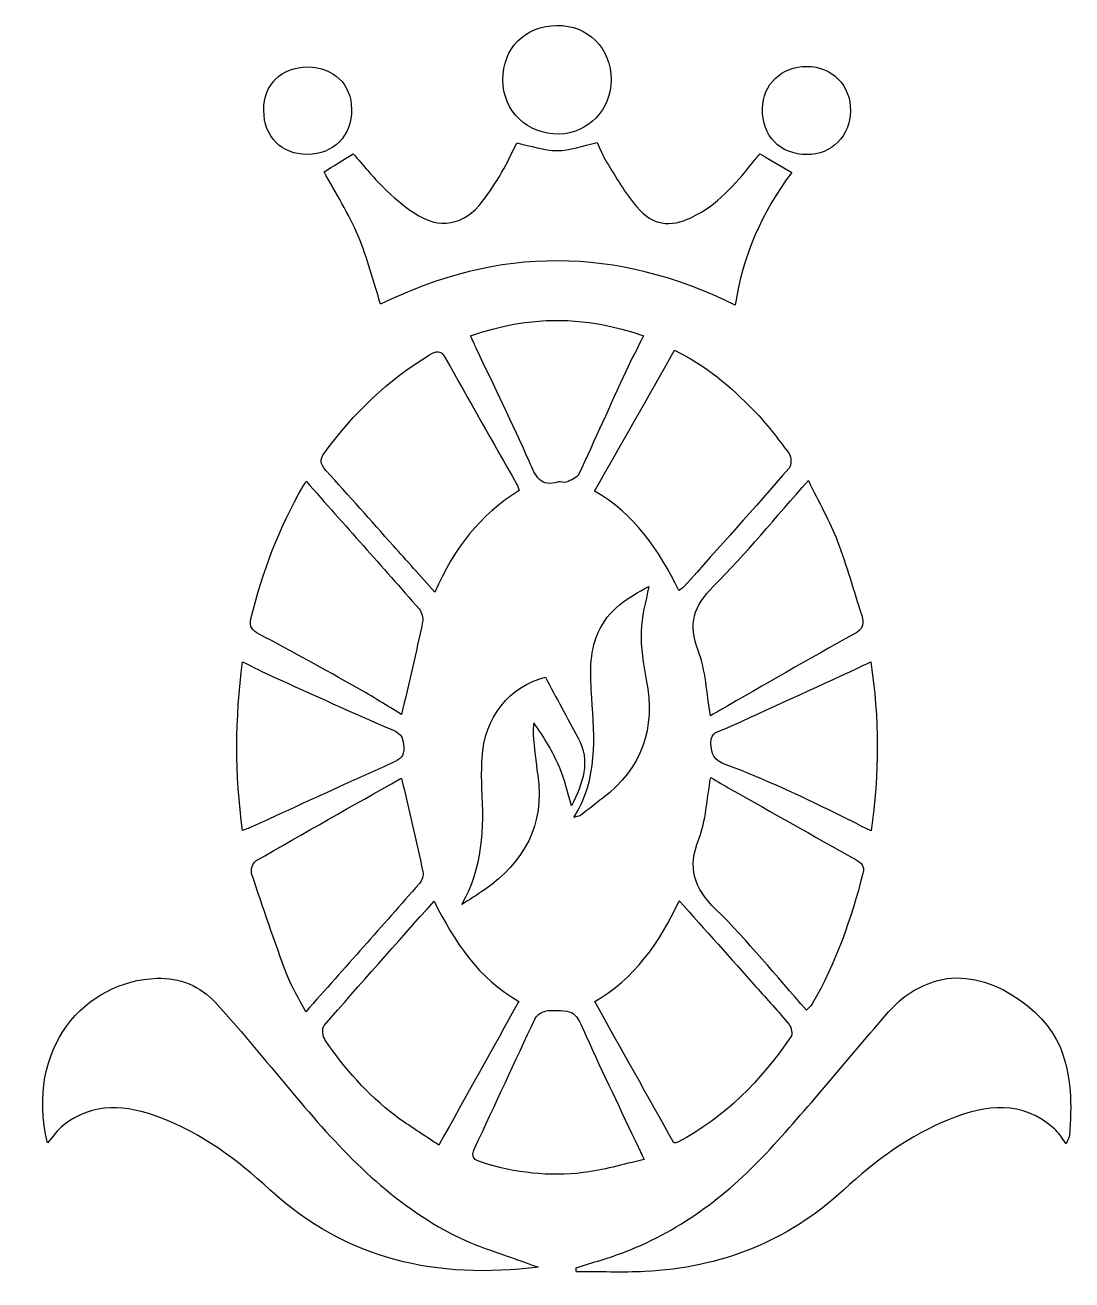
# Model space of a CAD drawing. Header units: millimetres. Extents: x -87 to 87, y -42 to 40.
# Drawn here: x -8.6 to 23.88, y 0.86 to 39.77 of the extents above; entities that cross this region are included whole.
import ezdxf

# ---------------------------------------------------------------- set-up
doc = ezdxf.new("R2010")
doc.units = ezdxf.units.MM
doc.header["$MEASUREMENT"] = 0
doc.layers.add('Layer 1', color=7, linetype='Continuous')

msp = doc.modelspace()

# ---------------------------------------------------------------- linework, layer by layer
at = {"layer": 'Layer 1', "color": 250}
for points, knots in [([(7.9645, 36.3921), (8.8611, 36.4093), (9.593, 37.1703), (9.5837, 38.0751), (9.5738, 39.0577), (8.8613, 39.7732), (7.9007, 39.7646), (6.9144, 39.7563), (6.2198, 39.0573), (6.2214, 38.0757), (6.2232, 37.1098), (6.9856, 36.3732), (7.9645, 36.3921)], [0, 0, 0, 0, 0.25, 0.25, 0.25, 0.5, 0.5, 0.5, 0.75, 0.75, 0.75, 1, 1, 1, 1]), ([(0.1546, 35.7613), (0.9738, 35.7644), (1.5324, 36.3338), (1.5278, 37.1613), (1.5238, 37.9383), (0.9679, 38.4769), (0.1707, 38.4763), (-0.6587, 38.4753), (-1.1951, 37.9462), (-1.1951, 37.1293), (-1.1948, 36.3116), (-0.6491, 35.7585), (0.1546, 35.7613)], [0, 0, 0, 0, 0.25, 0.25, 0.25, 0.5, 0.5, 0.5, 0.75, 0.75, 0.75, 1, 1, 1, 1]), ([(15.6659, 35.7547), (16.4089, 35.7439), (17.0088, 36.3482), (17.0088, 37.1079), (17.0092, 37.9128), (16.4477, 38.4874), (15.6554, 38.493), (14.8757, 38.4983), (14.2825, 37.9332), (14.2776, 37.1809), (14.2723, 36.3167), (14.8072, 35.7674), (15.6659, 35.7547)], [0, 0, 0, 0, 0.25, 0.25, 0.25, 0.5, 0.5, 0.5, 0.75, 0.75, 0.75, 1, 1, 1, 1]), ([(1.7311, 33.2401), (2.0264, 32.5452), (2.2089, 31.8022), (2.4297, 31.1156), (6.0905, 32.9189), (9.7438, 32.9106), (13.4341, 31.0854), (13.6583, 32.5964), (14.2552, 33.9739), (15.1877, 35.2018), (14.8431, 35.4026), (14.5395, 35.5792), (14.1987, 35.7778), (14.1306, 35.697), (14.0431, 35.5974), (13.9598, 35.4938), (13.425, 34.8288), (12.8648, 34.1882), (12.0782, 33.8099), (11.4, 33.484), (10.8614, 33.5648), (10.3764, 34.1357), (10.0173, 34.5591), (9.7389, 35.0527), (9.4417, 35.5255), (9.314, 35.7285), (9.2305, 35.9587), (9.1494, 36.1289), (8.7008, 36.0322), (8.3046, 35.8792), (7.9085, 35.8795), (7.4988, 35.8798), (7.089, 36.0284), (6.654, 36.1175), (6.5072, 35.8271), (6.3621, 35.5021), (6.1839, 35.1969), (6.0051, 34.8902), (5.808, 34.5914), (5.5928, 34.309), (5.0175, 33.5549), (4.2521, 33.4189), (3.4653, 33.948), (3.1271, 34.1759), (2.8104, 34.4453), (2.52, 34.732), (2.1837, 35.0638), (1.8868, 35.4353), (1.5825, 35.7787), (1.2516, 35.5768), (0.9529, 35.3939), (0.6754, 35.2246), (1.0337, 34.5619), (1.4397, 33.9255), (1.7311, 33.2401)], [0, 0, 0, 0, 0.0555556, 0.0555556, 0.0555556, 0.1111111, 0.1111111, 0.1111111, 0.1666667, 0.1666667, 0.1666667, 0.2222222, 0.2222222, 0.2222222, 0.2777778, 0.2777778, 0.2777778, 0.3333333, 0.3333333, 0.3333333, 0.3888889, 0.3888889, 0.3888889, 0.4444444, 0.4444444, 0.4444444, 0.5, 0.5, 0.5, 0.5555556, 0.5555556, 0.5555556, 0.6111111, 0.6111111, 0.6111111, 0.6666667, 0.6666667, 0.6666667, 0.7222222, 0.7222222, 0.7222222, 0.7777778, 0.7777778, 0.7777778, 0.8333333, 0.8333333, 0.8333333, 0.8888889, 0.8888889, 0.8888889, 0.9444444, 0.9444444, 0.9444444, 1, 1, 1, 1]), ([(5.2229, 30.1356), (5.2966, 29.9716), (5.3438, 29.8612), (5.3949, 29.7527), (5.949, 28.5787), (6.5251, 27.4142), (7.0471, 26.226), (7.237, 25.7938), (7.3761, 25.4214), (7.9532, 25.6057), (8.0257, 25.6289), (8.1292, 25.5672), (8.1946, 25.5972), (8.333, 25.661), (8.5189, 25.729), (8.5751, 25.8475), (9.0776, 26.9101), (9.5527, 27.9859), (10.0444, 29.0538), (10.2075, 29.4077), (10.3956, 29.75), (10.5901, 30.1334), (8.7761, 30.7731), (7.0243, 30.7753), (5.2229, 30.1356)], [0, 0, 0, 0, 0.125, 0.125, 0.125, 0.25, 0.25, 0.25, 0.375, 0.375, 0.375, 0.5, 0.5, 0.5, 0.625, 0.625, 0.625, 0.75, 0.75, 0.75, 0.875, 0.875, 0.875, 1, 1, 1, 1]), ([(3.9477, 29.5416), (2.6408, 28.7706), (1.5908, 27.7285), (0.6942, 26.5156), (0.5259, 26.2877), (0.5647, 26.1444), (0.7417, 25.9511), (1.4437, 25.1831), (2.1306, 24.4016), (2.824, 23.6259), (3.2387, 23.1616), (3.6552, 22.6992), (4.1161, 22.1852), (4.6953, 23.5372), (5.525, 24.5989), (6.7276, 25.3382), (6.6947, 25.4273), (6.683, 25.4809), (6.6571, 25.5269), (5.9162, 26.8362), (5.1683, 28.1412), (4.4366, 29.4559), (4.2881, 29.7229), (4.1524, 29.6625), (3.9477, 29.5416)], [0, 0, 0, 0, 0.125, 0.125, 0.125, 0.25, 0.25, 0.25, 0.375, 0.375, 0.375, 0.5, 0.5, 0.5, 0.625, 0.625, 0.625, 0.75, 0.75, 0.75, 0.875, 0.875, 0.875, 1, 1, 1, 1]), ([(11.8368, 22.3497), (12.9307, 23.5746), (14.0276, 24.7967), (15.1054, 26.0357), (15.1819, 26.1236), (15.1773, 26.3832), (15.1032, 26.4837), (14.7626, 26.9452), (14.4114, 27.4052), (14.0131, 27.8165), (13.2905, 28.5628), (12.5003, 29.2315), (11.5494, 29.687), (10.7127, 28.2167), (9.8912, 26.7738), (9.0627, 25.3179), (10.3033, 24.6166), (11.0716, 23.5021), (11.6793, 22.2344), (11.7523, 22.2867), (11.8026, 22.3111), (11.8368, 22.3497)], [0, 0, 0, 0, 0.1428571, 0.1428571, 0.1428571, 0.2857143, 0.2857143, 0.2857143, 0.4285714, 0.4285714, 0.4285714, 0.5714286, 0.5714286, 0.5714286, 0.7142857, 0.7142857, 0.7142857, 0.8571429, 0.8571429, 0.8571429, 1, 1, 1, 1]), ([(-1.3399, 20.8855), (-0.325, 20.3448), (0.6831, 19.7911), (1.686, 19.2287), (2.1688, 18.9583), (2.6353, 18.6584), (3.0793, 18.3898), (3.3065, 19.3742), (3.5313, 20.3158), (3.7331, 21.2622), (3.7593, 21.3853), (3.7088, 21.5687), (3.6249, 21.6643), (2.4809, 22.9706), (1.3241, 24.2666), (0.1177, 25.6247), (0.0653, 25.5405), (0.0425, 25.5066), (0.0224, 25.4715), (-0.7169, 24.1791), (-1.2499, 22.8066), (-1.5927, 21.3579), (-1.6535, 21.1016), (-1.5518, 20.9987), (-1.3399, 20.8855)], [0, 0, 0, 0, 0.125, 0.125, 0.125, 0.25, 0.25, 0.25, 0.375, 0.375, 0.375, 0.5, 0.5, 0.5, 0.625, 0.625, 0.625, 0.75, 0.75, 0.75, 0.875, 0.875, 0.875, 1, 1, 1, 1]), ([(15.7008, 25.6493), (14.676, 24.495), (13.7711, 23.3753), (12.7547, 22.3678), (12.1313, 21.7496), (11.9728, 21.1959), (12.2851, 20.3728), (12.5173, 19.7602), (12.5401, 19.068), (12.6659, 18.3552), (12.7784, 18.4206), (12.8589, 18.4681), (12.9403, 18.5143), (14.3282, 19.3069), (15.7091, 20.1116), (17.1092, 20.8817), (17.3925, 21.0374), (17.4452, 21.1888), (17.3554, 21.4629), (17.1045, 22.2284), (16.8961, 23.0097), (16.6057, 23.7591), (16.3618, 24.3871), (16.0258, 24.9794), (15.7008, 25.6493)], [0, 0, 0, 0, 0.125, 0.125, 0.125, 0.25, 0.25, 0.25, 0.375, 0.375, 0.375, 0.5, 0.5, 0.5, 0.625, 0.625, 0.625, 0.75, 0.75, 0.75, 0.875, 0.875, 0.875, 1, 1, 1, 1]), ([(9.3201, 15.7978), (10.5459, 16.7335), (10.9646, 17.9593), (10.6738, 19.462), (10.578, 19.9568), (10.4997, 20.4667), (10.5104, 20.9674), (10.5206, 21.4252), (10.6615, 21.8799), (10.7491, 22.3603), (10.0943, 22.0255), (9.4912, 21.6442), (9.1783, 20.9338), (8.8907, 20.2814), (8.939, 19.5976), (8.9822, 18.9129), (9.0608, 17.667), (9.1807, 16.4154), (8.4288, 15.1978), (8.5675, 15.2422), (8.6113, 15.2454), (8.6407, 15.2678), (8.8685, 15.4426), (9.0917, 15.6236), (9.3201, 15.7978)], [0, 0, 0, 0, 0.125, 0.125, 0.125, 0.25, 0.25, 0.25, 0.375, 0.375, 0.375, 0.5, 0.5, 0.5, 0.625, 0.625, 0.625, 0.75, 0.75, 0.75, 0.875, 0.875, 0.875, 1, 1, 1, 1]), ([(-1.6337, 14.8765), (-0.1545, 15.5517), (1.3228, 16.2312), (2.8051, 16.899), (3.0232, 16.997), (3.1653, 17.0865), (3.1499, 17.3688), (3.136, 17.6257), (3.0977, 17.7847), (2.8261, 17.9016), (1.5701, 18.4414), (0.3255, 19.0087), (-0.921, 19.5704), (-1.2157, 19.7033), (-1.5031, 19.8531), (-1.852, 20.0236), (-2.0888, 18.2515), (-2.0895, 16.5407), (-1.8554, 14.7917), (-1.7336, 14.838), (-1.6825, 14.8543), (-1.6337, 14.8765)], [0, 0, 0, 0, 0.1428571, 0.1428571, 0.1428571, 0.2857143, 0.2857143, 0.2857143, 0.4285714, 0.4285714, 0.4285714, 0.5714286, 0.5714286, 0.5714286, 0.7142857, 0.7142857, 0.7142857, 0.8571429, 0.8571429, 0.8571429, 1, 1, 1, 1]), ([(13.1091, 17.9433), (12.9047, 17.8505), (12.6664, 17.8548), (12.6793, 17.5077), (12.6923, 17.1673), (12.7675, 16.9734), (13.1224, 16.8439), (13.8654, 16.5726), (14.5921, 16.2507), (15.3119, 15.9208), (16.0793, 15.5687), (16.8313, 15.1837), (17.6477, 14.7847), (17.8992, 16.5704), (17.9082, 18.2722), (17.6374, 20.0262), (17.4623, 19.942), (17.3545, 19.8884), (17.245, 19.8381), (15.8669, 19.2051), (14.49, 18.57), (13.1091, 17.9433)], [0, 0, 0, 0, 0.1428571, 0.1428571, 0.1428571, 0.2857143, 0.2857143, 0.2857143, 0.4285714, 0.4285714, 0.4285714, 0.5714286, 0.5714286, 0.5714286, 0.7142857, 0.7142857, 0.7142857, 0.8571429, 0.8571429, 0.8571429, 1, 1, 1, 1]), ([(7.9767, 16.759), (8.1355, 16.3928), (8.2206, 15.9948), (8.3556, 15.5541), (8.6996, 16.2626), (8.9605, 16.9292), (8.5499, 17.6747), (8.2132, 18.2866), (7.8867, 18.9045), (7.5411, 19.547), (6.4447, 19.2806), (5.6343, 18.2941), (5.5763, 17.0402), (5.5618, 16.7257), (5.5581, 16.4091), (5.5741, 16.0949), (5.6379, 14.8546), (5.6068, 13.6338), (4.9464, 12.4983), (5.1823, 12.6512), (5.4236, 12.7958), (5.6527, 12.958), (6.877, 13.8259), (7.5322, 14.9592), (7.3037, 16.5071), (7.2418, 16.9267), (7.2016, 17.35), (7.1615, 17.773), (7.1504, 17.8901), (7.1754, 18.011), (7.1837, 18.13), (7.5096, 17.6768), (7.7726, 17.2308), (7.9767, 16.759)], [0, 0, 0, 0, 0.0909091, 0.0909091, 0.0909091, 0.1818182, 0.1818182, 0.1818182, 0.2727273, 0.2727273, 0.2727273, 0.3636364, 0.3636364, 0.3636364, 0.4545455, 0.4545455, 0.4545455, 0.5454545, 0.5454545, 0.5454545, 0.6363636, 0.6363636, 0.6363636, 0.7272727, 0.7272727, 0.7272727, 0.8181818, 0.8181818, 0.8181818, 0.9090909, 0.9090909, 0.9090909, 1, 1, 1, 1]), ([(3.0509, 16.4046), (1.5504, 15.5568), (0.0475, 14.713), (-1.4441, 13.8495), (-1.5357, 13.7968), (-1.6081, 13.5686), (-1.5726, 13.4607), (-1.2249, 12.4097), (-0.867, 11.3615), (-0.4791, 10.3247), (-0.3351, 9.9402), (-0.1045, 9.5885), (0.1113, 9.1744), (1.3294, 10.5463), (2.4859, 11.8436), (3.6321, 13.1499), (3.7098, 13.2384), (3.7656, 13.4045), (3.7419, 13.5149), (3.5347, 14.4741), (3.3072, 15.4289), (3.0806, 16.4074), (3.0775, 16.4074), (3.0618, 16.4108), (3.0509, 16.4046)], [0, 0, 0, 0, 0.125, 0.125, 0.125, 0.25, 0.25, 0.25, 0.375, 0.375, 0.375, 0.5, 0.5, 0.5, 0.625, 0.625, 0.625, 0.75, 0.75, 0.75, 0.875, 0.875, 0.875, 1, 1, 1, 1]), ([(15.8224, 9.4185), (16.5512, 10.6862), (17.0322, 12.0508), (17.3929, 13.4621), (17.4537, 13.7002), (17.3442, 13.7997), (17.1512, 13.9071), (15.8597, 14.6238), (14.5754, 15.353), (13.2891, 16.079), (13.0841, 16.1946), (12.8818, 16.3151), (12.6709, 16.4378), (12.5474, 15.7531), (12.5273, 15.0993), (12.3026, 14.5261), (11.9502, 13.6284), (12.1509, 13.0123), (12.8329, 12.3468), (13.8271, 11.3756), (14.7018, 10.2814), (15.6442, 9.2212), (15.7186, 9.302), (15.7845, 9.3523), (15.8224, 9.4185)], [0, 0, 0, 0, 0.125, 0.125, 0.125, 0.25, 0.25, 0.25, 0.375, 0.375, 0.375, 0.5, 0.5, 0.5, 0.625, 0.625, 0.625, 0.75, 0.75, 0.75, 0.875, 0.875, 0.875, 1, 1, 1, 1]), ([(2.8772, 5.9563), (3.308, 5.6292), (3.7738, 5.3483), (4.2375, 5.0373), (5.0847, 6.5587), (5.8961, 8.0166), (6.7192, 9.4952), (5.4624, 10.2028), (4.7261, 11.3386), (4.0882, 12.6054), (2.917, 11.2874), (1.7871, 10.0255), (0.6775, 8.7455), (0.6047, 8.6616), (0.6328, 8.402), (0.7095, 8.2904), (1.3175, 7.4084), (2.0208, 6.6062), (2.8772, 5.9563)], [0, 0, 0, 0, 0.1666667, 0.1666667, 0.1666667, 0.3333333, 0.3333333, 0.3333333, 0.5, 0.5, 0.5, 0.6666667, 0.6666667, 0.6666667, 0.8333333, 0.8333333, 0.8333333, 1, 1, 1, 1]), ([(11.6471, 5.1256), (13.1118, 5.8991), (14.2338, 7.0451), (15.1605, 8.3945), (15.2154, 8.4747), (15.1778, 8.6862), (15.1062, 8.7737), (14.777, 9.1761), (14.4206, 9.5559), (14.0744, 9.9447), (13.2932, 10.8215), (12.5122, 11.6986), (11.693, 12.6179), (11.082, 11.299), (10.2939, 10.1858), (9.0716, 9.4887), (9.8994, 8.0123), (10.713, 6.5604), (11.5293, 5.1038), (11.57, 5.1108), (11.6141, 5.1081), (11.6471, 5.1256)], [0, 0, 0, 0, 0.1428571, 0.1428571, 0.1428571, 0.2857143, 0.2857143, 0.2857143, 0.4285714, 0.4285714, 0.4285714, 0.5714286, 0.5714286, 0.5714286, 0.7142857, 0.7142857, 0.7142857, 0.8571429, 0.8571429, 0.8571429, 1, 1, 1, 1]), ([(19.7234, 10.1444), (19.105, 9.9742), (18.6003, 9.6419), (18.1906, 9.1701), (16.962, 7.7551), (15.7815, 6.2965), (14.5162, 4.9154), (13.258, 3.5415), (11.7924, 2.4181), (10.0345, 1.7343), (9.5332, 1.5391), (9.0106, 1.3985), (8.4979, 1.233), (8.4994, 1.192), (8.501, 1.1515), (8.5025, 1.1109), (9.2104, 1.1109), (9.9198, 1.0807), (10.6258, 1.1161), (12.9772, 1.2345), (15.0493, 2.0339), (16.7977, 3.6497), (17.7762, 4.554), (18.85, 5.3426), (20.0977, 5.8421), (21.215, 6.2894), (22.3316, 6.4371), (23.3343, 5.5448), (23.4635, 5.4298), (23.5529, 5.2708), (23.7008, 5.0809), (23.7647, 5.2375), (23.7973, 5.2834), (23.8013, 5.3315), (23.8769, 6.2656), (23.8784, 7.189), (23.5097, 8.08), (23.0201, 9.2636), (21.2298, 10.5588), (19.7234, 10.1444)], [0, 0, 0, 0, 0.0769231, 0.0769231, 0.0769231, 0.1538462, 0.1538462, 0.1538462, 0.2307692, 0.2307692, 0.2307692, 0.3076923, 0.3076923, 0.3076923, 0.3846154, 0.3846154, 0.3846154, 0.4615385, 0.4615385, 0.4615385, 0.5384615, 0.5384615, 0.5384615, 0.6153846, 0.6153846, 0.6153846, 0.6923077, 0.6923077, 0.6923077, 0.7692308, 0.7692308, 0.7692308, 0.8461538, 0.8461538, 0.8461538, 0.9230769, 0.9230769, 0.9230769, 1, 1, 1, 1]), ([(-4.4217, 5.8937), (-3.1213, 5.4007), (-2.0173, 4.5825), (-1.0045, 3.6517), (1.3672, 1.4711), (4.1879, 0.8563), (7.3184, 1.2559), (7.2567, 1.2753), (7.1935, 1.2914), (7.133, 1.3142), (6.28, 1.6397), (5.3832, 1.8839), (4.5825, 2.3088), (2.664, 3.3271), (1.1899, 4.8787), (-0.1912, 6.5235), (-1.0188, 7.5089), (-1.8305, 8.509), (-2.6977, 9.4583), (-3.1629, 9.9672), (-3.8036, 10.238), (-4.5075, 10.2118), (-6.7438, 10.1291), (-8.6017, 8.0536), (-7.9096, 5.1072), (-7.7301, 5.3085), (-7.5994, 5.5055), (-7.4228, 5.6452), (-6.4824, 6.3906), (-5.4499, 6.2837), (-4.4217, 5.8937)], [0, 0, 0, 0, 0.1, 0.1, 0.1, 0.2, 0.2, 0.2, 0.3, 0.3, 0.3, 0.4, 0.4, 0.4, 0.5, 0.5, 0.5, 0.6, 0.6, 0.6, 0.7, 0.7, 0.7, 0.8, 0.8, 0.8, 0.9, 0.9, 0.9, 1, 1, 1, 1]), ([(5.5886, 4.4946), (6.61, 4.1743), (7.6567, 4.0537), (8.7148, 4.1823), (9.3314, 4.2572), (9.9347, 4.44), (10.605, 4.5877), (10.5109, 4.7875), (10.4706, 4.8735), (10.4302, 4.9592), (9.8876, 6.111), (9.3286, 7.2554), (8.8084, 8.4174), (8.4564, 9.2045), (8.4807, 9.2261), (7.619, 9.2067), (7.484, 9.2035), (7.2858, 9.0861), (7.2294, 8.9674), (6.5927, 7.634), (5.986, 6.2864), (5.3518, 4.9512), (5.2085, 4.6485), (5.3398, 4.5726), (5.5886, 4.4946)], [0, 0, 0, 0, 0.125, 0.125, 0.125, 0.25, 0.25, 0.25, 0.375, 0.375, 0.375, 0.5, 0.5, 0.5, 0.625, 0.625, 0.625, 0.75, 0.75, 0.75, 0.875, 0.875, 0.875, 1, 1, 1, 1])]:
    msp.add_open_spline(points, degree=3, knots=knots, dxfattribs=at)

doc.saveas('drawing.dxf')
